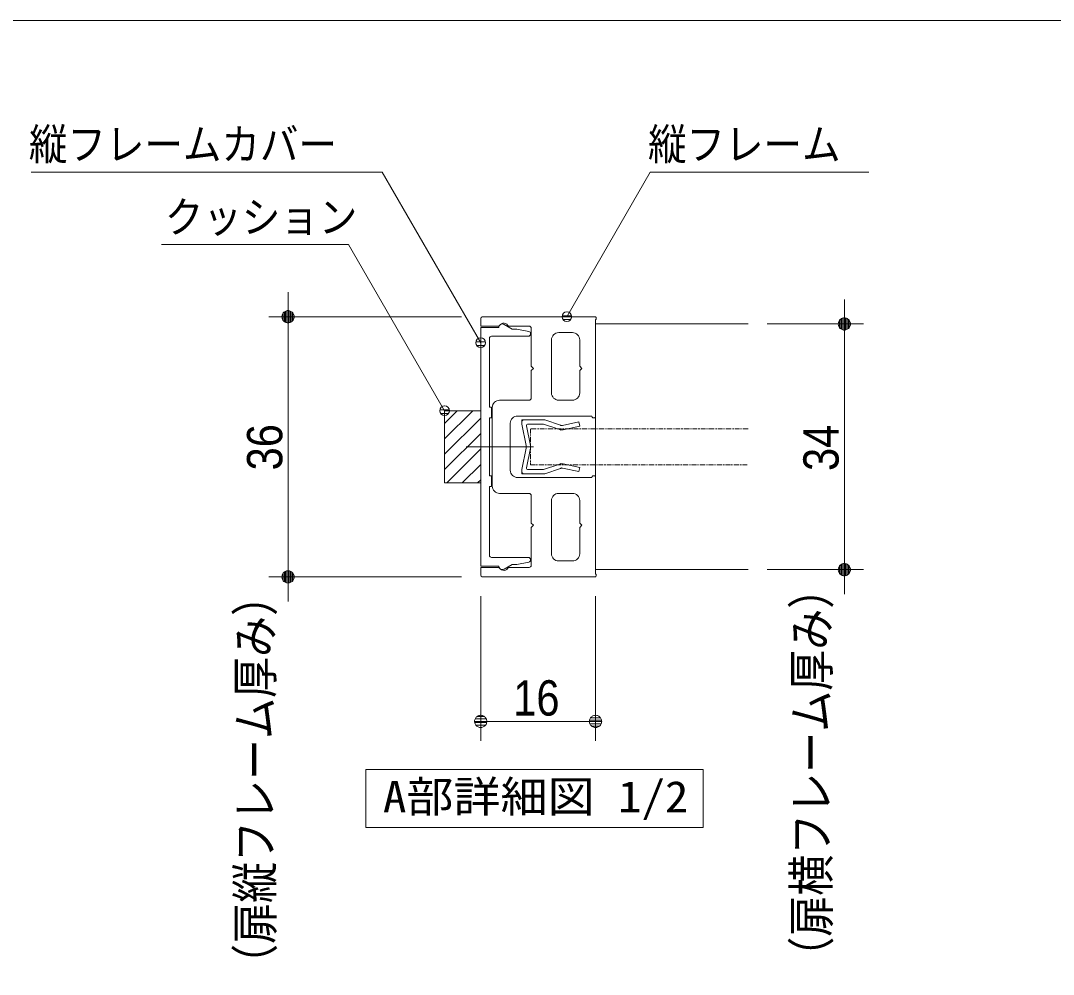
# Model space of a CAD drawing. Units: millimetres, scale not verified. Extents: x -6062 to 6062, y -3045 to 3045.
# Drawn here: x -4756 to -3684, y 1780 to 2770 of the extents above; entities that cross this region are included whole.
import ezdxf
from ezdxf.enums import TextEntityAlignment as Align

# ---------------------------------------------------------------- set-up
doc = ezdxf.new("R2010")
doc.units = ezdxf.units.MM
doc.header["$LTSCALE"] = 20
doc.linetypes.add('DOUBLE_CHAIN1', pattern=[8.8, 5, -1, 0.6, -0.6, 0.6, -1])
for name, color, linetype, lineweight in [('0-0_2寸法-2', 7, 'Continuous', 9), ('0-1_0', 7, 'Continuous', 9), ('0-2_2寸法-1', 7, 'Continuous', 9), ('0-3_2寸法-3', 7, 'Continuous', 9), ('0-4_3一般', 7, 'Continuous', 9), ('0-5_1図面枠', 7, 'Continuous', 9)]:
    doc.layers.add(name, color=color, linetype=linetype, lineweight=lineweight)
doc.styles.add('ＭＳ ゴシック', font='')
doc.styles.add('ＭＳ Ｐゴシック', font='')
doc.styles.get('ＭＳ ゴシック').set_extended_font_data('MS Gothic')
doc.styles.get('ＭＳ Ｐゴシック').set_extended_font_data('MS PGothic')

# ---------------------------------------------------------------- blocks, each defined once
blk = doc.blocks.new('_Dot')
at = {"layer": '0-1_0'}
for p, q in [((-10, 0), (-20, 0)), ((9.78, 2), (-9.78, 2)), ((7.99, 6), (-7.99, 6)), ((9.16, -3.98), (-9.16, -3.98)), ((6, -7.98), (-6, -7.98))]:
    blk.add_line(p, q, dxfattribs=at)
for points in [[(10, 0), (9.92, 1.25), (9.69, 2.49), (9.3, 3.68), (8.76, 4.82), (8.09, 5.88), (7.29, 6.85), (6.37, 7.71), (5.36, 8.44), (4.26, 9.05), (3.09, 9.51), (1.87, 9.82), (0.63, 9.98), (-0.63, 9.98), (-1.87, 9.82), (-3.09, 9.51), (-4.26, 9.05), (-5.36, 8.44), (-6.37, 7.71), (-7.29, 6.85), (-8.09, 5.88), (-8.76, 4.82), (-9.3, 3.68), (-9.69, 2.49), (-9.92, 1.25), (-10, 0), (0, 0)], [(-10, 0), (-9.92, -1.25), (-9.69, -2.49), (-9.3, -3.68), (-8.76, -4.82), (-8.09, -5.88), (-7.29, -6.85), (-6.37, -7.71), (-5.36, -8.44), (-4.26, -9.05), (-3.09, -9.51), (-1.87, -9.82), (-0.63, -9.98), (0.63, -9.98), (1.87, -9.82), (3.09, -9.51), (4.26, -9.05), (5.36, -8.44), (6.37, -7.71), (7.29, -6.85), (8.09, -5.88), (8.76, -4.82), (9.3, -3.68), (9.69, -2.49), (9.92, -1.25), (10, 0), (0, 0)]]:
    blk.add_lwpolyline(points, close=True, dxfattribs=at)
blk = doc.blocks.new('グループ-4')
at = {"layer": '0-3_2寸法-3'}
blk.add_lwpolyline([(-45192.5, 38654.4), (-52192.5, 38654.4), (-52192.5, 39854.4), (-45192.5, 39854.4)], close=True, dxfattribs=at)
at = {"layer": '0-3_2寸法-3', "style": 'ＭＳ ゴシック', "width": 1.1}
blk.add_text('A部詳細図 1/2', height=650.9, dxfattribs=at).set_placement((-51839.4, 38772), align=Align.BOTTOM_LEFT)
blk = doc.blocks.new('グループ-13')
at = {"layer": '0-4_3一般'}
for p, q in [((-48955, 47071.9), (-48955, 47116.9)), ((-48910, 47116.9), (-48955, 47116.9)), ((-48955, 47026.9), (-48955, 47071.9)), ((-48955, 47026.9), (-48867.6, 46582.4)), ((-48910, 47116.9), (-48494.9, 47116.9)), ((-48858.2, 46991.3), (-48777.6, 46582.4)), ((-48828.8, 47026.9), (-48505, 47026.9)), ((-48190.7, 46920.9), (-48505, 47026.9)), ((-48475.7, 47112.5), (-48152.2, 47002.3)), ((-48152.2, 47002.3), (-48134, 46993.7)), ((-48114.2, 46997.9), (-48134, 46993.7)), ((-48190.7, 46920.9), (-48145, 46899.4)), ((-48095.6, 46909.8), (-48145, 46899.4)), ((-48955, 46081.9), (-48867.6, 46526.3)), ((-48858.2, 46117.5), (-48777.6, 46526.3)), ((-48505, 46081.9), (-48190.7, 46187.8)), ((-48152.2, 46106.4), (-48475.7, 45996.2)), ((-48190.7, 46187.8), (-48145, 46209.4)), ((-48152.2, 46106.4), (-48134, 46115)), ((-48095.6, 46198.9), (-48145, 46209.4)), ((-48114.2, 46110.8), (-48134, 46115)), ((-48955, 46036.9), (-48955, 46081.9)), ((-48955, 46036.9), (-48955, 45991.9)), ((-48910, 45991.9), (-48955, 45991.9)), ((-48494.9, 45991.9), (-48910, 45991.9)), ((-48828.8, 46081.9), (-48505, 46081.9))]:
    blk.add_line(p, q, dxfattribs=at)
for points in [[(-48114.2, 46997.9), (-47773.6, 47069.9), (-47755, 46981.9), (-48095.6, 46909.8)], [(-48095.6, 46198.9), (-47755, 46126.9), (-47773.6, 46038.8), (-48114.2, 46110.8)]]:
    blk.add_lwpolyline(points, dxfattribs=at)
at = {"layer": '0-4_3一般', "linetype": 'DOUBLE_CHAIN1'}
blk.add_lwpolyline([(-44260, 46929.4), (-48775, 46929.4), (-48775, 46179.4), (-44260, 46179.4)], dxfattribs=at)
at = {"layer": '0-4_3一般'}
for centre, radius, start, end in [((-48910, 47071.9), 45, 135, 180), ((-48910, 47071.9), 45, 90, 135), ((-48828.8, 46996.9), 30, 140.3825, 190.76501), ((-48828.8, 46996.9), 30, 90, 140.3825), ((-48494.9, 47071.9), 45, 77.36114, 90), ((-48494.9, 47071.9), 45, 64.72228, 77.36114), ((-48126.6, 47056.6), 60, 244.72228, 263.33323), ((-48126.6, 47056.6), 60, 263.33323, 281.94418), ((-48126.6, 47056.6), 150, 244.72228, 263.33323), ((-48126.6, 47056.6), 150, 263.33323, 281.94418), ((-49015, 46554.4), 150, 5.3825, 10.76501), ((-49015, 46554.4), 150, 349.23499, 354.6175), ((-49015, 46554.4), 150, 0, 5.3825), ((-49015, 46554.4), 150, 354.6175, 0), ((-48925, 46554.4), 150, 5.3825, 10.76501), ((-48925, 46554.4), 150, 349.23499, 354.6175), ((-48925, 46554.4), 150, 0, 5.3825), ((-48925, 46554.4), 150, 354.6175, 0), ((-48828.8, 46111.9), 30, 169.23499, 219.6175), ((-48126.6, 46052.1), 150, 96.66677, 115.27772), ((-48126.6, 46052.1), 60, 96.66677, 115.27772), ((-48126.6, 46052.1), 150, 78.05582, 96.66677), ((-48126.6, 46052.1), 60, 78.05582, 96.66677), ((-48910, 46036.9), 45, 180, 225), ((-48910, 46036.9), 45, 225, 270), ((-48828.8, 46111.9), 30, 219.6175, 270), ((-48494.9, 46036.9), 45, 270, 282.63886), ((-48494.9, 46036.9), 45, 282.63886, 295.27772)]:
    blk.add_arc(centre, radius, start, end, dxfattribs=at)
blk = doc.blocks.new('グループ-14')
at = {"layer": '0-4_3一般'}
for p, q in [((-48811.2, 48946.6), (-49060.4, 48996.4)), ((-48775, 48894.4), (-48775, 48902.5)), ((-49630, 47379.4), (-49630, 48804.4)), ((-49585, 48849.4), (-48820, 48849.4)), ((-49630, 45954.4), (-49630, 47154.4)), ((-49212.7, 46554.4), (-50112.7, 46554.4)), ((-49630, 44304.4), (-49630, 45729.4)), ((-48820, 44259.4), (-49585, 44259.4)), ((-48775, 44206.2), (-48775, 44214.4)), ((-49060.4, 44112.3), (-48811.2, 44162.1))]:
    blk.add_line(p, q, dxfattribs=at)
for points in [[(-49435, 49029.4), (-49810, 49029.4), (-49810, 44079.4), (-49435, 44079.4)], [(-49089.9, 48999.4), (-49158, 48999.4), (-49322.5, 49094.3)], [(-49630, 47154.4), (-49585, 47154.4), (-49585, 47379.4), (-49630, 47379.4)], [(-49630, 45729.4), (-49585, 45729.4), (-49585, 45954.4), (-49630, 45954.4)], [(-49322.5, 44014.4), (-49158, 44109.4), (-49089.9, 44109.4)]]:
    blk.add_lwpolyline(points, dxfattribs=at)
for centre, radius, start, end in [((-49360, 49029.4), 75, 60, 120), ((-49360, 49029.4), 75, 120, 180), ((-49089.9, 48849.4), 150, 84.34503, 90), ((-49089.9, 48849.4), 150, 78.69007, 84.34503), ((-48820, 48902.5), 45, 39.34503, 78.69007), ((-48820, 48894.4), 45, 315, 0), ((-48820, 48902.5), 45, 0, 39.34503), ((-49585, 48804.4), 45, 135, 180), ((-49585, 48804.4), 45, 90, 135), ((-48820, 48894.4), 45, 270, 315), ((-49585, 44304.4), 45, 180, 225), ((-49585, 44304.4), 45, 225, 270), ((-48820, 44214.4), 45, 45, 90), ((-48820, 44206.2), 45, 281.30993, 320.65497), ((-48820, 44214.4), 45, 0, 45), ((-48820, 44206.2), 45, 320.65497, 0), ((-49360, 44079.4), 75, 180, 240), ((-49360, 44079.4), 75, 240, 300), ((-49089.9, 44259.4), 150, 270, 275.65497), ((-49089.9, 44259.4), 150, 275.65497, 281.30993)]:
    blk.add_arc(centre, radius, start, end, dxfattribs=at)
blk = doc.blocks.new('グループ-15')
at = {"layer": '0-4_3一般'}
for p, q in [((-49810, 49059.4), (-49810, 49209.4)), ((-47440, 49254.4), (-49765, 49254.4)), ((-47425, 47184.4), (-47425, 49194.4)), ((-47410, 49220.3), (-47410, 49224.4)), ((-49442.2, 49059.4), (-49810, 49059.4)), ((-48805, 49059.4), (-49235.1, 49059.4)), ((-48760, 49014.4), (-48760, 48226.9)), ((-48190, 48924.4), (-47905, 48924.4)), ((-48340, 48774.4), (-48340, 47671.9)), ((-47755, 48774.4), (-47755, 48226.9)), ((-48715, 48181.9), (-48760, 48226.9)), ((-48760, 48136.9), (-48715, 48181.9)), ((-48760, 48136.9), (-48760, 47566.9)), ((-47710, 48181.9), (-47755, 48226.9)), ((-47755, 48136.9), (-47710, 48181.9)), ((-47755, 48136.9), (-47755, 47671.9)), ((-49420, 47521.9), (-48805, 47521.9)), ((-48190, 47521.9), (-47905, 47521.9)), ((-49570, 47371.9), (-49570, 45736.9)), ((-49195, 47041.9), (-49195, 46066.9)), ((-47470, 47154.4), (-47455, 47154.4)), ((-48715, 46554.4), (-49881.1, 46554.4)), ((-49045, 45916.9), (-47500, 45916.9)), ((-47500, 45916.9), (-47500, 45924.4)), ((-47470, 45954.4), (-47455, 45954.4)), ((-47425, 45924.4), (-47425, 43914.4)), ((-49420, 45586.9), (-48805, 45586.9)), ((-48760, 44971.9), (-48760, 45541.9)), ((-48190, 45586.9), (-47905, 45586.9)), ((-48340, 44334.4), (-48340, 45436.9)), ((-47755, 44971.9), (-47755, 45436.9)), ((-48715, 44926.9), (-48760, 44971.9)), ((-48760, 44881.9), (-48715, 44926.9)), ((-48760, 44094.4), (-48760, 44881.9)), ((-47710, 44926.9), (-47755, 44971.9)), ((-47755, 44881.9), (-47710, 44926.9)), ((-47755, 44334.4), (-47755, 44881.9)), ((-48190, 44184.4), (-47905, 44184.4)), ((-49442.2, 44049.4), (-49810, 44049.4)), ((-49810, 44049.4), (-49810, 43899.4)), ((-48805, 44049.4), (-49235.1, 44049.4)), ((-47440, 43854.4), (-49765, 43854.4)), ((-47410, 43888.4), (-47410, 43884.4))]:
    blk.add_line(p, q, dxfattribs=at)
blk.add_lwpolyline([(-49045, 47191.9), (-47500, 47191.9), (-47500, 47184.4)], dxfattribs=at)
for centre, radius, start, end in [((-49765, 49209.4), 45, 135, 180), ((-49765, 49209.4), 45, 90, 135), ((-49330, 49014.4), 105, 85.81397, 146.25101), ((-49330, 49014.4), 105, 25.37693, 85.81397), ((-47440, 49224.4), 30, 45, 90), ((-47440, 49220.3), 30, 300, 330), ((-47440, 49224.4), 30, 0, 45), ((-47440, 49220.3), 30, 330, 0), ((-49442.2, 49089.4), 30, 270, 298.12551), ((-49442.2, 49089.4), 30, 298.12551, 326.25101), ((-48805, 49014.4), 45, 45, 90), ((-48805, 49014.4), 45, 0, 45), ((-48190, 48774.4), 150, 90, 135), ((-47905, 48774.4), 150, 45, 90), ((-48190, 48774.4), 150, 135, 180), ((-47905, 48774.4), 150, 0, 45), ((-48190, 47671.9), 150, 180, 225), ((-47905, 47671.9), 150, 315, 0), ((-49420, 47371.9), 150, 135, 180), ((-49420, 47371.9), 150, 90, 135), ((-48805, 47566.9), 45, 270, 315), ((-48805, 47566.9), 45, 315, 0), ((-48190, 47671.9), 150, 225, 270), ((-47905, 47671.9), 150, 270, 315), ((-49045, 47041.9), 150, 90, 135), ((-47470, 47184.4), 30, 180, 225), ((-47455, 47184.4), 30, 315, 0), ((-49045, 47041.9), 150, 135, 180), ((-47470, 47184.4), 30, 225, 270), ((-47455, 47184.4), 30, 270, 315), ((-49045, 46066.9), 150, 180, 225), ((-49045, 46066.9), 150, 225, 270), ((-47470, 45924.4), 30, 135, 180), ((-47470, 45924.4), 30, 90, 135), ((-47455, 45924.4), 30, 45, 90), ((-47455, 45924.4), 30, 0, 45), ((-49420, 45736.9), 150, 180, 225), ((-49420, 45736.9), 150, 225, 270), ((-48805, 45541.9), 45, 45, 90), ((-48805, 45541.9), 45, 0, 45), ((-48190, 45436.9), 150, 135, 180), ((-48190, 45436.9), 150, 90, 135), ((-47905, 45436.9), 150, 45, 90), ((-47905, 45436.9), 150, 0, 45), ((-48190, 44334.4), 150, 180, 225), ((-48190, 44334.4), 150, 225, 270), ((-47905, 44334.4), 150, 270, 315), ((-47905, 44334.4), 150, 315, 0), ((-49442.2, 44019.4), 30, 61.87449, 90), ((-49442.2, 44019.4), 30, 33.74899, 61.87449), ((-49330, 44094.4), 105, 213.74899, 274.18603), ((-49330, 44094.4), 105, 274.18603, 334.62307), ((-48805, 44094.4), 45, 270, 315), ((-48805, 44094.4), 45, 315, 0), ((-49765, 43899.4), 45, 180, 225), ((-49765, 43899.4), 45, 225, 270), ((-47440, 43884.4), 30, 270, 315), ((-47440, 43888.4), 30, 30, 60), ((-47440, 43884.4), 30, 315, 0), ((-47440, 43888.4), 30, 0, 30)]:
    blk.add_arc(centre, radius, start, end, dxfattribs=at)
blk.add_blockref('グループ-14', (0, 0), dxfattribs=at)
blk = doc.blocks.new('グループ-16')
at = {"layer": '0-4_3一般'}
blk.add_lwpolyline([(-44260, 44004.4), (-47425, 44004.4), (-47425, 49104.4), (-44260, 49104.4)], dxfattribs=at)
blk = doc.blocks.new('グループ-17')
at = {"layer": '0-4_3一般'}
for p, q in [((-50560, 47040), (-50295.6, 47304.4)), ((-50560, 46720), (-49975.6, 47304.4)), ((-50560, 46400), (-49810, 47150)), ((-50560, 46080), (-49810, 46830)), ((-50515.6, 45804.4), (-49810, 46510)), ((-50195.6, 45804.4), (-49810, 46190)), ((-49875.6, 45804.4), (-49810, 45870))]:
    blk.add_line(p, q, dxfattribs=at)
blk.add_lwpolyline([(-50560, 47304.4), (-49810, 47304.4), (-49810, 45804.4), (-50560, 45804.4)], close=True, dxfattribs=at)
blk.add_lwpolyline([(-50560, 47304.4), (-49810, 47304.4), (-49810, 45804.4), (-50560, 45804.4)], close=True, dxfattribs=at)
for name in ['グループ-15', 'グループ-16', 'グループ-13']:
    blk.add_blockref(name, (0, 0), dxfattribs=at)
blk = doc.blocks.new('グループ-97')
at = {"layer": '0-5_1図面枠'}
blk.add_lwpolyline([(-80000, 55400), (80000, 55400), (80000, -55400), (-80000, -55400)], close=True, dxfattribs=at)
blk = doc.blocks.new('図面枠')
at = {"layer": '0-5_1図面枠'}
blk.add_blockref('グループ-97', (0, 0), dxfattribs=at)

msp = doc.modelspace()

# ---------------------------------------------------------------- linework, layer by layer
at = {"layer": '0-0_2寸法-2'}
for p, q in [((-4478, 2475.43), (-4478, 2488.14)), ((-3900.5, 2467.93), (-3900.5, 2480.64)), ((-4298, 2462.72), (-4498, 2462.72)), ((-4478, 2462.72), (-4478, 2192.72)), ((-3980.5, 2455.22), (-3880.5, 2455.22)), ((-3900.5, 2200.22), (-3900.5, 2455.22)), ((-3980.5, 2200.22), (-3880.5, 2200.22)), ((-4298, 2192.72), (-4498, 2192.72)), ((-3900.5, 2187.51), (-3900.5, 2174.79)), ((-4478, 2180.01), (-4478, 2167.29))]:
    msp.add_line(p, q, dxfattribs=at)
at = {"layer": '0-2_2寸法-1'}
for p, q in [((-4298, 2462.72), (-4498, 2462.72)), ((-3980.5, 2455.22), (-3880.5, 2455.22)), ((-4478, 2450.01), (-4478, 2205.43)), ((-3900.5, 2212.93), (-3900.5, 2442.51)), ((-3980.5, 2200.22), (-3880.5, 2200.22)), ((-4298, 2192.72), (-4498, 2192.72)), ((-4278, 2172.72), (-4278, 2022.72)), ((-4158.75, 2172.72), (-4158.75, 2022.72)), ((-4265.29, 2042.72), (-4171.46, 2042.72))]:
    msp.add_line(p, q, dxfattribs=at)
at = {"layer": '0-3_2寸法-3'}
for p, q in [((-4188.39, 2467.71), (-4188.73, 2467.71)), ((-4188.39, 2467.71), (-4188.73, 2467.71)), ((-4183.67, 2463.71), (-4193.46, 2463.71)), ((-4184.57, 2459.71), (-4192.56, 2459.71)), ((-4273.11, 2436.71), (-4282.89, 2436.71)), ((-4277.83, 2440.71), (-4278.17, 2440.71)), ((-4277.83, 2440.71), (-4278.17, 2440.71)), ((-4274, 2432.71), (-4282, 2432.71)), ((-4315.33, 2370.21), (-4315.67, 2370.21)), ((-4315.33, 2370.21), (-4315.67, 2370.21)), ((-4310.61, 2366.21), (-4320.39, 2366.21)), ((-4311.5, 2362.21), (-4319.5, 2362.21))]:
    msp.add_line(p, q, dxfattribs=at)
for points in [[(-4278, 2435.72), (-4380.19, 2612.72), (-4744.63, 2612.72)], [(-4188.56, 2462.72), (-4101.96, 2612.72), (-3875.08, 2612.72)], [(-4315.5, 2365.22), (-4415.09, 2537.72), (-4609.18, 2537.72)]]:
    msp.add_lwpolyline(points, dxfattribs=at)
for centre in [(-4188.56, 2462.72), (-4188.56, 2462.72), (-4278, 2435.72), (-4278, 2435.72), (-4315.5, 2365.22), (-4315.5, 2365.22)]:
    msp.add_circle(centre, 5.01, dxfattribs=at)

# ---------------------------------------------------------------- block references
at = {"layer": '0-0_2寸法-2', "xscale": 0.6356201, "yscale": 0.6356201}
for p, rotation in [((-4478, 2462.72), 270), ((-3900.5, 2455.22), 270), ((-4478, 2192.72), 90), ((-3900.5, 2200.22), 90)]:
    msp.add_blockref('_Dot', p, dxfattribs=dict(at, rotation=rotation))
at = {"layer": '0-2_2寸法-1', "xscale": 0.6356201, "yscale": 0.6356201}
for p, rotation in [((-4478, 2462.72), 90), ((-3900.5, 2455.22), 90), ((-3900.5, 2200.22), 270), ((-4478, 2192.72), 270), ((-4278, 2042.72), 180)]:
    msp.add_blockref('_Dot', p, dxfattribs=dict(at, rotation=rotation))
msp.add_blockref('_Dot', (-4158.75, 2042.72), dxfattribs=at)
at = {"layer": '0-3_2寸法-3', "xscale": 0.05, "yscale": 0.05}
msp.add_blockref('グループ-4', (-1787.5, 0), dxfattribs=at)
at = {"layer": '0-4_3一般', "xscale": 0.05, "yscale": 0.05}
msp.add_blockref('グループ-17', (-1787.5, 0), dxfattribs=at)
at = {"layer": '0-5_1図面枠', "xscale": 0.05, "yscale": 0.05}
msp.add_blockref('図面枠', (-1787.5, 0), dxfattribs=at)

# ---------------------------------------------------------------- texts
at = {"layer": '0-0_2寸法-2', "style": 'ＭＳ Ｐゴシック', "width": 0.85}
for s, p in [('（扉横フレーム厚み）', (-3905.48, 1776.75)), ('（扉縦フレーム厚み）', (-4482.98, 1769.27))]:
    msp.add_text(s, height=36.69, rotation=90, dxfattribs=at).set_placement(p, align=Align.BOTTOM_LEFT)
at = {"layer": '0-2_2寸法-1', "style": 'ＭＳ Ｐゴシック', "width": 0.9}
for s, p in [('36', (-4472.94, 2303.23)), ('34', (-3895.44, 2302.64))]:
    msp.add_text(s, height=36.66, rotation=90, dxfattribs=at).set_placement(p, align=Align.BOTTOM_LEFT)
msp.add_text('16', height=36.66, dxfattribs=at).set_placement((-4244.2, 2037.76), align=Align.BOTTOM_LEFT)
at = {"layer": '0-3_2寸法-3', "style": 'ＭＳ ゴシック', "width": 0.9}
for s, p in [('縦フレームカバー', (-4746.93, 2615.69)), ('縦フレーム', (-4104.26, 2615.69)), ('クッション', (-4605.84, 2540.11))]:
    msp.add_text(s, height=32.55, dxfattribs=at).set_placement(p, align=Align.BOTTOM_LEFT)

doc.saveas('drawing.dxf')
